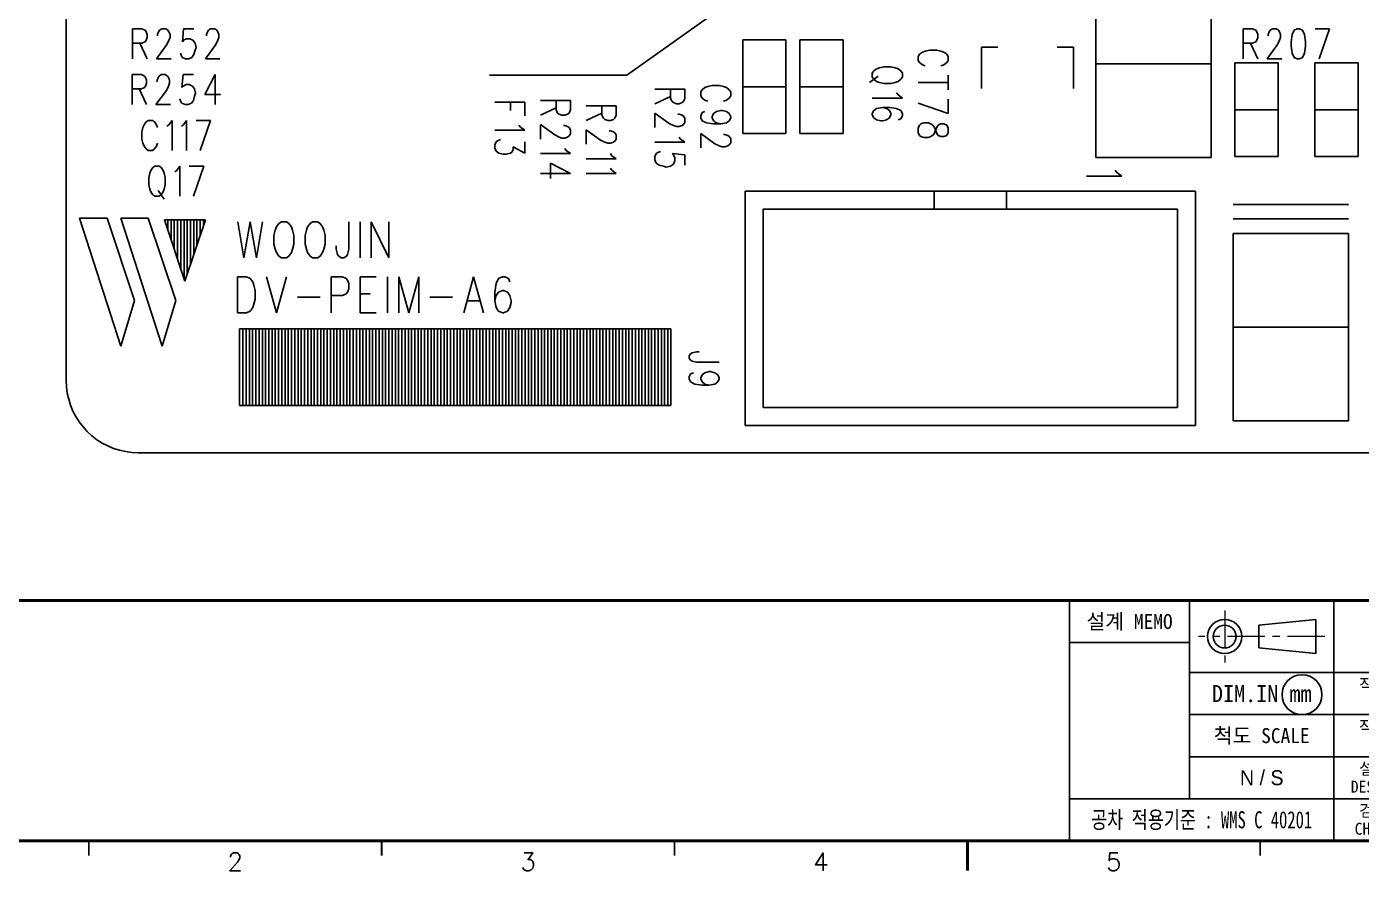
# Model space of a CAD drawing. Extents: x 295 to 953, y 10 to 290.
# Drawn here: x 530.4 to 752.6, y 9.8 to 150.5 of the extents above; entities that cross this region are included whole.
import ezdxf
from ezdxf.enums import TextEntityAlignment as Align

# ---------------------------------------------------------------- set-up
doc = ezdxf.new("R2010")
doc.units = 0
doc.header["$LTSCALE"] = 5
doc.header["$MEASUREMENT"] = 0
doc.linetypes.add('CENTER', pattern=[2, 1.25, -0.25, 0.25, -0.25])
doc.layers.get('0').update_dxf_attribs({"linetype": 'CONTINUOUS', "lineweight": 25})
doc.layers.add('2', color=2, linetype='CENTER', lineweight=13)
doc.layers.add('6', color=6, linetype='CONTINUOUS', lineweight=13)
for name, color, linetype in [('SHEET', 3, 'CONTINUOUS'), ('SST001026_PHO', 14, 'CONTINUOUS'), ('문자', 4, 'CONTINUOUS'), ('테두리', 3, 'CONTINUOUS')]:
    doc.layers.add(name, color=color, linetype=linetype)
doc.styles.get("Standard").update_dxf_attribs({"font": 'simplex.shx'})
doc.styles.add('굴림', font='')
doc.styles.add('굴림체', font='')
doc.styles.get('굴림').set_extended_font_data('Gulim')
doc.styles.get('굴림체').set_extended_font_data('GulimChe')

# ---------------------------------------------------------------- blocks, each defined once
blk = doc.blocks.new('C')
at = {"layer": '2'}
for p, q in [((252.83, 53.35), (252.83, 44.65)), ((269.53, 49), (248.48, 49))]:
    blk.add_line(p, q, dxfattribs=at)
at = {"layer": 'SHEET'}
for p, q in [((227, 55), (227, 15)), ((247, 55), (247, 22)), ((271, 55), (271, 15)), ((271, 55), (271, 15)), ((247, 48), (227, 48)), ((333, 43), (247, 43)), ((333, 36), (247, 36)), ((311, 29), (247, 29)), ((311, 22), (227, 22))]:
    blk.add_line(p, q, dxfattribs=at)
at = {"layer": 'SHEET', "color": 4}
for p, q in [((258.53, 50.9), (268.03, 51.85)), ((268.03, 51.85), (268.03, 46.15)), ((258.53, 50.9), (258.53, 47.1)), ((258.53, 47.1), (268.03, 46.15))]:
    blk.add_line(p, q, dxfattribs=at)
for radius in [2.85, 1.9]:
    blk.add_circle((252.83, 49), radius, dxfattribs=at)
at = {"layer": 'SHEET'}
blk.add_circle((265.7, 39.32), 3.32, dxfattribs=at)
at = {"layer": '테두리'}
for points, const_width in [([(15, 285), (15, 15), (405, 15), (405, 285), (15, 285)], 0.5), ([(15, 55), (405, 55)], 0.5), ([(63.75, 12.5), (63.75, 15)], 0.3), ([(112.5, 12.5), (112.5, 15)], 0.3), ([(161.25, 12.5), (161.25, 15)], 0.3), ([(210, 10), (210, 15)], 0.5), ([(258.75, 12.5), (258.75, 15)], 0.3)]:
    blk.add_lwpolyline(points, dxfattribs=dict(at, const_width=const_width))
at = {"layer": '문자', "style": '굴림체'}
for s, height, p in [('설계 MEMO', 2.5, (237, 51.5)), ('작성일', 2, (279, 41)), ('DIM.IN mm', 2.85, (259, 39.5)), ('척도 SCALE', 2.5, (259, 32.5)), ('작  성', 2, (279, 34)), ('설  계', 2, (279, 27)), ('DESIGNED', 2, (279, 24)), ('검  토', 2, (279, 20)), ('CHECKED', 2, (279, 17))]:
    blk.add_text(s, height=height, dxfattribs=at).set_placement(p, align=Align.MIDDLE_CENTER)
at = {"layer": '문자', "style": '굴림체', "width": 0.75}
blk.add_text('공차 적용기준 : WMS C 40201', height=2.85, dxfattribs=at).set_placement((249, 18.5), align=Align.MIDDLE_CENTER)
at = {"layer": '문자'}
for s, p in [('2', (88.12, 11.5)), ('3', (136.88, 11.5)), ('4', (185.62, 11.5)), ('5', (234.38, 11.5))]:
    blk.add_text(s, height=3, dxfattribs=at).set_placement(p, align=Align.MIDDLE)

msp = doc.modelspace()

# ---------------------------------------------------------------- linework, layer by layer
at = {"layer": 'SST001026_PHO', "color": 7}
for p, q in [((536.98, 247.6), (536.98, 91.6)), ((708.35, 128.72), (708.35, 159.92)), ((727.55, 159.92), (727.55, 128.72)), ((643.66, 151.94), (630.32, 142.42)), ((548.03, 150.16), (548.03, 145.16)), ((548.03, 150.16), (549.59, 150.16)), ((549.59, 150.16), (550.1, 149.92)), ((550.1, 149.92), (550.28, 149.68)), ((550.28, 149.68), (550.45, 149.21)), ((550.45, 149.21), (550.45, 148.73)), ((552.18, 149.21), (552.36, 149.68)), ((552.18, 148.97), (552.18, 149.21)), ((552.36, 149.68), (552.53, 149.92)), ((552.53, 149.92), (552.88, 150.16)), ((552.88, 150.16), (553.57, 150.16)), ((553.57, 150.16), (553.91, 149.92)), ((553.91, 149.92), (554.09, 149.68)), ((554.09, 149.68), (554.26, 149.21)), ((554.26, 149.21), (554.26, 148.73)), ((556.51, 150.16), (556.34, 148.02)), ((558.24, 150.16), (556.51, 150.16)), ((560.32, 149.21), (560.5, 149.68)), ((560.32, 148.97), (560.32, 149.21)), ((560.5, 149.68), (560.67, 149.92)), ((560.67, 149.92), (561.02, 150.16)), ((561.02, 150.16), (561.71, 150.16)), ((561.71, 150.16), (562.05, 149.92)), ((562.05, 149.92), (562.23, 149.68)), ((562.23, 149.68), (562.4, 149.21)), ((562.4, 149.21), (562.4, 148.73)), ((732.9, 150.16), (732.9, 145.16)), ((732.9, 150.16), (734.46, 150.16)), ((734.46, 150.16), (734.98, 149.92)), ((734.98, 149.92), (735.15, 149.68)), ((735.15, 149.68), (735.32, 149.21)), ((735.32, 149.21), (735.32, 148.73)), ((737.05, 149.21), (737.23, 149.68)), ((737.05, 148.97), (737.05, 149.21)), ((737.23, 149.68), (737.4, 149.92)), ((737.4, 149.92), (737.75, 150.16)), ((737.75, 150.16), (738.44, 150.16)), ((738.44, 150.16), (738.79, 149.92)), ((738.79, 149.92), (738.96, 149.68)), ((738.96, 149.68), (739.13, 149.21)), ((739.13, 149.21), (739.13, 148.73)), ((741.04, 149.21), (740.86, 148.02)), ((741.38, 149.92), (741.04, 149.21)), ((741.9, 150.16), (741.38, 149.92)), ((742.25, 150.16), (741.9, 150.16)), ((742.77, 149.92), (742.25, 150.16)), ((743.12, 149.21), (742.77, 149.92)), ((743.29, 148.02), (743.12, 149.21)), ((744.85, 150.16), (747.27, 150.16)), ((747.27, 150.16), (745.54, 145.16)), ((549.59, 147.78), (548.03, 147.78)), ((549.24, 147.78), (550.45, 145.16)), ((550.1, 148.02), (549.59, 147.78)), ((550.28, 148.25), (550.1, 148.02)), ((550.45, 148.73), (550.28, 148.25)), ((553.74, 147.54), (552.01, 145.16)), ((554.09, 148.25), (553.74, 147.54)), ((554.26, 148.73), (554.09, 148.25)), ((556.34, 148.02), (556.51, 148.25)), ((556.51, 148.25), (557.03, 148.49)), ((557.03, 148.49), (557.55, 148.49)), ((557.55, 148.49), (558.07, 148.25)), ((558.07, 148.25), (558.42, 147.78)), ((558.42, 147.78), (558.59, 147.06)), ((558.59, 147.06), (558.42, 146.59)), ((561.88, 147.54), (560.15, 145.16)), ((562.23, 148.25), (561.88, 147.54)), ((562.4, 148.73), (562.23, 148.25)), ((649.58, 132.71), (649.58, 148.31)), ((649.58, 148.31), (656.78, 148.31)), ((656.78, 148.31), (656.78, 132.71)), ((659.11, 132.71), (659.11, 148.31)), ((659.11, 148.31), (666.31, 148.31)), ((666.31, 148.31), (666.31, 132.71)), ((689.35, 140.22), (689.35, 147.11)), ((689.35, 147.11), (692.05, 147.11)), ((704.65, 147.11), (701.95, 147.11)), ((704.65, 140.22), (704.65, 147.11)), ((734.46, 147.78), (732.9, 147.78)), ((734.11, 147.78), (735.32, 145.16)), ((734.98, 148.02), (734.46, 147.78)), ((735.15, 148.25), (734.98, 148.02)), ((735.32, 148.73), (735.15, 148.25)), ((738.61, 147.54), (736.88, 145.16)), ((738.96, 148.25), (738.61, 147.54)), ((739.13, 148.73), (738.96, 148.25)), ((740.86, 148.02), (740.86, 147.3)), ((740.86, 147.3), (741.04, 146.11)), ((743.12, 146.11), (743.29, 147.3)), ((743.29, 147.3), (743.29, 148.02)), ((552.01, 145.16), (554.43, 145.16)), ((556.17, 145.63), (555.99, 146.11)), ((556.34, 145.4), (556.17, 145.63)), ((556.86, 145.16), (556.34, 145.4)), ((557.38, 145.16), (556.86, 145.16)), ((557.9, 145.4), (557.38, 145.16)), ((558.24, 145.87), (557.9, 145.4)), ((558.42, 146.59), (558.24, 145.87)), ((560.15, 145.16), (562.57, 145.16)), ((679.02, 145.92), (678.78, 145.57)), ((678.78, 145.57), (678.78, 144.88)), ((678.78, 144.88), (679.02, 144.53)), ((679.5, 146.26), (679.02, 145.92)), ((679.02, 144.53), (679.5, 144.19)), ((679.97, 146.44), (679.5, 146.26)), ((680.69, 146.61), (679.97, 146.44)), ((681.88, 146.61), (680.69, 146.61)), ((682.59, 146.44), (681.88, 146.61)), ((683.07, 146.26), (682.59, 146.44)), ((683.54, 145.92), (683.07, 146.26)), ((683.07, 144.19), (683.54, 144.53)), ((683.78, 145.57), (683.54, 145.92)), ((683.54, 144.53), (683.78, 144.88)), ((683.78, 144.88), (683.78, 145.57)), ((731.5, 128.9), (731.5, 144.5)), ((731.5, 144.5), (738.7, 144.5)), ((736.88, 145.16), (739.31, 145.16)), ((738.7, 144.5), (738.7, 128.9)), ((741.04, 146.11), (741.38, 145.4)), ((741.38, 145.4), (741.9, 145.16)), ((741.9, 145.16), (742.25, 145.16)), ((742.25, 145.16), (742.77, 145.4)), ((742.77, 145.4), (743.12, 146.11)), ((744.83, 128.9), (744.83, 144.5)), ((744.83, 144.5), (752.03, 144.5)), ((752.03, 144.5), (752.03, 128.9)), ((547.94, 142.54), (547.94, 137.54)), ((547.94, 142.54), (549.5, 142.54)), ((549.5, 142.54), (550.02, 142.3)), ((550.02, 142.3), (550.19, 142.06)), ((552.27, 142.06), (552.44, 142.3)), ((552.44, 142.3), (552.79, 142.54)), ((552.79, 142.54), (553.48, 142.54)), ((553.48, 142.54), (553.83, 142.3)), ((553.83, 142.3), (554, 142.06)), ((556.43, 142.54), (556.25, 140.4)), ((558.16, 142.54), (556.43, 142.54)), ((561.79, 142.54), (560.06, 139.21)), ((561.79, 142.54), (561.79, 137.54)), ((630.32, 142.42), (607.46, 142.42)), ((672.11, 142.28), (670.68, 141.24)), ((671.4, 143.15), (671.16, 142.8)), ((671.16, 142.8), (671.16, 142.11)), ((671.88, 143.49), (671.4, 143.15)), ((672.35, 143.67), (671.88, 143.49)), ((673.07, 143.84), (672.35, 143.67)), ((674.26, 143.84), (673.07, 143.84)), ((674.97, 143.67), (674.26, 143.84)), ((675.45, 143.49), (674.97, 143.67)), ((675.92, 143.15), (675.45, 143.49)), ((676.16, 142.8), (675.92, 143.15)), ((676.16, 142.11), (676.16, 142.8)), ((679.5, 144.19), (679.97, 144.01)), ((682.59, 144.01), (683.07, 144.19)), ((683.78, 142.45), (683.78, 140.03)), ((727.55, 144.32), (708.35, 144.32)), ((549.5, 140.16), (547.94, 140.16)), ((549.15, 140.16), (550.36, 137.54)), ((550.02, 140.4), (549.5, 140.16)), ((550.19, 140.63), (550.02, 140.4)), ((550.19, 142.06), (550.36, 141.59)), ((550.36, 141.11), (550.19, 140.63)), ((550.36, 141.59), (550.36, 141.11)), ((552.1, 141.59), (552.27, 142.06)), ((552.1, 141.35), (552.1, 141.59)), ((554, 140.63), (553.65, 139.92)), ((554, 142.06), (554.17, 141.59)), ((554.17, 141.11), (554, 140.63)), ((554.17, 141.59), (554.17, 141.11)), ((556.25, 140.4), (556.43, 140.63)), ((556.43, 140.63), (556.95, 140.87)), ((556.95, 140.87), (557.46, 140.87)), ((557.46, 140.87), (557.98, 140.63)), ((557.98, 140.63), (558.33, 140.16)), ((558.33, 140.16), (558.5, 139.44)), ((639.97, 140.12), (634.97, 140.12)), ((637.59, 138.56), (637.59, 140.12)), ((639.97, 140.12), (639.97, 138.56)), ((642.82, 140.03), (642.59, 139.68)), ((643.3, 140.38), (642.82, 140.03)), ((643.78, 140.55), (643.3, 140.38)), ((644.49, 140.72), (643.78, 140.55)), ((645.68, 140.72), (644.49, 140.72)), ((646.4, 140.55), (645.68, 140.72)), ((646.87, 140.38), (646.4, 140.55)), ((647.35, 140.03), (646.87, 140.38)), ((647.59, 139.68), (647.35, 140.03)), ((656.78, 140.51), (649.58, 140.51)), ((666.31, 140.51), (659.11, 140.51)), ((671.16, 142.11), (671.4, 141.76)), ((671.4, 141.76), (671.88, 141.42)), ((671.88, 141.42), (672.35, 141.24)), ((672.35, 141.24), (673.07, 141.07)), ((673.07, 141.07), (674.26, 141.07)), ((674.26, 141.07), (674.97, 141.24)), ((674.97, 141.24), (675.45, 141.42)), ((675.45, 141.42), (675.92, 141.76)), ((675.92, 141.76), (676.16, 142.11)), ((683.78, 141.24), (678.78, 141.24)), ((553.65, 139.92), (551.92, 137.54)), ((556.08, 138.01), (555.91, 138.49)), ((556.25, 137.78), (556.08, 138.01)), ((556.77, 137.54), (556.25, 137.78)), ((557.81, 137.78), (557.29, 137.54)), ((558.16, 138.25), (557.81, 137.78)), ((558.33, 138.97), (558.16, 138.25)), ((558.5, 139.44), (558.33, 138.97)), ((560.06, 139.21), (562.66, 139.21)), ((613.3, 137.95), (608.3, 137.95)), ((610.92, 137.95), (610.92, 136.57)), ((613.3, 137.95), (613.3, 135.7)), ((620.92, 138.21), (615.92, 138.21)), ((618.54, 136.65), (618.54, 138.21)), ((620.92, 138.21), (620.92, 136.65)), ((637.59, 138.9), (634.97, 137.69)), ((637.82, 138.04), (637.59, 138.56)), ((638.06, 137.87), (637.82, 138.04)), ((638.54, 137.69), (638.06, 137.87)), ((639.49, 137.87), (639.01, 137.69)), ((639.73, 138.04), (639.49, 137.87)), ((639.97, 138.56), (639.73, 138.04)), ((642.59, 139.68), (642.59, 138.99)), ((642.59, 138.99), (642.82, 138.64)), ((642.82, 138.64), (643.3, 138.3)), ((643.3, 138.3), (643.78, 138.13)), ((646.4, 138.13), (646.87, 138.3)), ((646.87, 138.3), (647.35, 138.64)), ((647.35, 138.64), (647.59, 138.99)), ((647.59, 138.99), (647.59, 139.68)), ((676.16, 138.64), (671.16, 138.64)), ((675.21, 139.51), (675.45, 139.16)), ((675.45, 139.16), (676.16, 138.64)), ((683.78, 136.05), (678.78, 137.78)), ((683.78, 138.47), (683.78, 136.05)), ((551.92, 137.54), (554.35, 137.54)), ((557.29, 137.54), (556.77, 137.54)), ((618.54, 137), (615.92, 135.79)), ((618.77, 136.13), (618.54, 136.65)), ((619.01, 135.96), (618.77, 136.13)), ((619.49, 135.79), (619.01, 135.96)), ((619.96, 135.79), (619.49, 135.79)), ((620.44, 135.96), (619.96, 135.79)), ((620.68, 136.13), (620.44, 135.96)), ((620.92, 136.65), (620.68, 136.13)), ((628.54, 137.35), (623.54, 137.35)), ((626.16, 136.13), (623.54, 134.92)), ((626.16, 135.79), (626.16, 137.35)), ((626.39, 135.27), (626.16, 135.79)), ((628.54, 135.79), (628.3, 135.27)), ((628.54, 137.35), (628.54, 135.79)), ((637.35, 134.4), (634.97, 136.13)), ((634.97, 136.13), (634.97, 133.71)), ((639.01, 137.69), (638.54, 137.69)), ((638.78, 135.96), (639.01, 135.96)), ((639.01, 135.96), (639.49, 135.79)), ((639.49, 135.79), (639.73, 135.61)), ((639.73, 135.61), (639.97, 135.27)), ((642.59, 135.7), (642.82, 136.22)), ((642.59, 135.35), (642.59, 135.7)), ((642.82, 136.22), (643.3, 136.39)), ((644.49, 135.53), (644.73, 136.05)), ((644.49, 135.35), (644.49, 135.53)), ((644.73, 136.05), (645.21, 136.39)), ((645.21, 136.39), (645.92, 136.57)), ((645.92, 136.57), (646.16, 136.57)), ((646.16, 136.57), (646.87, 136.39)), ((646.87, 136.39), (647.35, 136.05)), ((647.35, 136.05), (647.59, 135.53)), ((647.59, 135.53), (647.59, 135.35)), ((671.4, 136.57), (671.16, 136.05)), ((671.16, 136.05), (671.16, 135.87)), ((671.16, 135.87), (671.4, 135.35)), ((671.88, 136.91), (671.4, 136.57)), ((672.83, 137.09), (671.88, 136.91)), ((674.02, 137.09), (672.83, 137.09)), ((673.54, 136.91), (672.83, 137.09)), ((674.02, 136.57), (673.54, 136.91)), ((675.21, 136.91), (674.02, 137.09)), ((674.26, 136.05), (674.02, 136.57)), ((674.02, 135.35), (674.26, 135.87)), ((674.26, 135.87), (674.26, 136.05)), ((675.92, 136.57), (675.21, 136.91)), ((676.16, 136.05), (675.92, 136.57)), ((675.92, 135.18), (676.16, 135.7)), ((676.16, 135.7), (676.16, 136.05)), ((731.5, 136.7), (738.7, 136.7)), ((744.83, 136.7), (752.03, 136.7)), ((549.76, 133.73), (549.59, 133.01)), ((549.93, 134.2), (549.76, 133.73)), ((550.28, 134.68), (549.93, 134.2)), ((550.62, 134.92), (550.28, 134.68)), ((551.32, 134.92), (550.62, 134.92)), ((551.66, 134.68), (551.32, 134.92)), ((552.01, 134.2), (551.66, 134.68)), ((552.18, 133.73), (552.01, 134.2)), ((553.74, 133.97), (554.09, 134.2)), ((554.09, 134.2), (554.61, 134.92)), ((554.61, 134.92), (554.61, 129.92)), ((556.17, 133.97), (556.51, 134.2)), ((556.51, 134.2), (557.03, 134.92)), ((557.03, 134.92), (557.03, 129.92)), ((558.59, 134.92), (561.02, 134.92)), ((561.02, 134.92), (559.28, 129.92)), ((612.34, 134.14), (612.58, 133.8)), ((612.58, 133.8), (613.3, 133.28)), ((618.3, 132.5), (615.92, 134.23)), ((615.92, 134.23), (615.92, 131.8)), ((619.73, 134.06), (619.96, 134.06)), ((619.96, 134.06), (620.44, 133.88)), ((620.44, 133.88), (620.68, 133.71)), ((620.68, 133.71), (620.92, 133.36)), ((620.92, 133.36), (620.92, 132.67)), ((625.92, 131.63), (623.54, 133.36)), ((623.54, 133.36), (623.54, 130.94)), ((626.63, 135.09), (626.39, 135.27)), ((627.11, 134.92), (626.63, 135.09)), ((627.58, 134.92), (627.11, 134.92)), ((628.06, 135.09), (627.58, 134.92)), ((628.3, 135.27), (628.06, 135.09)), ((638.06, 134.06), (637.35, 134.4)), ((638.54, 133.88), (638.06, 134.06)), ((639.01, 133.88), (638.54, 133.88)), ((639.49, 134.06), (639.01, 133.88)), ((639.73, 134.23), (639.49, 134.06)), ((639.97, 134.57), (639.73, 134.23)), ((639.97, 135.27), (639.97, 134.57)), ((642.82, 134.83), (642.59, 135.35)), ((643.54, 134.49), (642.82, 134.83)), ((644.73, 134.32), (643.54, 134.49)), ((644.73, 134.83), (644.49, 135.35)), ((645.21, 134.49), (644.73, 134.83)), ((645.92, 134.32), (644.73, 134.32)), ((645.92, 134.32), (645.21, 134.49)), ((646.87, 134.49), (645.92, 134.32)), ((647.35, 134.83), (646.87, 134.49)), ((647.59, 135.35), (647.35, 134.83)), ((671.4, 135.35), (671.88, 135.01)), ((671.88, 135.01), (672.59, 134.83)), ((672.59, 134.83), (672.83, 134.83)), ((672.83, 134.83), (673.54, 135.01)), ((673.54, 135.01), (674.02, 135.35)), ((675.45, 135.01), (675.92, 135.18)), ((678.78, 133.62), (679.02, 134.14)), ((678.78, 132.93), (678.78, 133.62)), ((679.02, 134.14), (679.26, 134.32)), ((679.26, 134.32), (679.73, 134.49)), ((679.73, 134.49), (680.45, 134.49)), ((680.45, 134.49), (680.92, 134.32)), ((680.92, 134.32), (681.4, 133.97)), ((681.4, 133.97), (681.64, 133.45)), ((681.88, 133.8), (681.64, 133.1)), ((681.64, 133.45), (681.88, 132.76)), ((682.11, 134.14), (681.88, 133.8)), ((682.59, 134.32), (682.11, 134.14)), ((683.07, 134.32), (682.59, 134.32)), ((683.54, 134.14), (683.07, 134.32)), ((683.78, 133.62), (683.54, 134.14)), ((683.78, 132.93), (683.78, 133.62)), ((549.59, 133.01), (549.59, 131.82)), ((549.59, 131.82), (549.76, 131.11)), ((549.76, 131.11), (549.93, 130.63)), ((552.01, 130.63), (552.18, 131.11)), ((613.3, 133.28), (608.3, 133.28)), ((608.3, 130.85), (608.53, 131.37)), ((608.53, 131.37), (608.77, 131.54)), ((608.77, 131.54), (609.25, 131.72)), ((613.3, 131.37), (613.3, 129.47)), ((619.01, 132.15), (618.3, 132.5)), ((619.49, 131.98), (619.01, 132.15)), ((619.96, 131.98), (619.49, 131.98)), ((620.44, 132.15), (619.96, 131.98)), ((620.68, 132.32), (620.44, 132.15)), ((620.92, 132.67), (620.68, 132.32)), ((626.63, 131.28), (625.92, 131.63)), ((627.11, 131.11), (626.63, 131.28)), ((627.58, 131.11), (627.11, 131.11)), ((627.35, 133.19), (627.58, 133.19)), ((627.58, 133.19), (628.06, 133.02)), ((628.06, 131.28), (627.58, 131.11)), ((628.06, 133.02), (628.3, 132.84)), ((628.3, 131.46), (628.06, 131.28)), ((628.3, 132.84), (628.54, 132.5)), ((628.54, 131.8), (628.3, 131.46)), ((628.54, 132.5), (628.54, 131.8)), ((639.97, 131.28), (634.97, 131.28)), ((639.01, 132.15), (639.25, 131.8)), ((639.25, 131.8), (639.97, 131.28)), ((644.97, 131.02), (642.59, 132.76)), ((642.59, 132.76), (642.59, 130.33)), ((646.4, 132.58), (646.63, 132.58)), ((646.63, 132.58), (647.11, 132.41)), ((647.11, 132.41), (647.35, 132.24)), ((647.35, 132.24), (647.59, 131.89)), ((647.59, 131.2), (647.35, 130.85)), ((647.59, 131.89), (647.59, 131.2)), ((656.78, 132.71), (649.58, 132.71)), ((666.31, 132.71), (659.11, 132.71)), ((679.02, 132.41), (678.78, 132.93)), ((679.26, 132.24), (679.02, 132.41)), ((679.73, 132.06), (679.26, 132.24)), ((680.45, 132.06), (679.73, 132.06)), ((680.92, 132.24), (680.45, 132.06)), ((681.4, 132.58), (680.92, 132.24)), ((681.64, 133.1), (681.4, 132.58)), ((681.88, 132.76), (682.11, 132.41)), ((682.11, 132.41), (682.59, 132.24)), ((682.59, 132.24), (683.07, 132.24)), ((683.07, 132.24), (683.54, 132.41)), ((683.54, 132.41), (683.78, 132.93)), ((549.93, 130.63), (550.28, 130.16)), ((550.28, 130.16), (550.62, 129.92)), ((550.62, 129.92), (551.32, 129.92)), ((551.32, 129.92), (551.66, 130.16)), ((551.66, 130.16), (552.01, 130.63)), ((608.3, 130.33), (608.3, 130.85)), ((608.53, 129.81), (608.3, 130.33)), ((609.01, 129.47), (608.53, 129.81)), ((609.72, 129.29), (609.01, 129.47)), ((610.2, 129.29), (609.72, 129.29)), ((610.92, 129.47), (610.2, 129.29)), ((611.15, 129.64), (610.92, 129.47)), ((611.39, 129.99), (611.15, 129.64)), ((613.3, 129.47), (611.39, 130.51)), ((611.39, 130.51), (611.39, 129.99)), ((620.92, 129.38), (615.92, 129.38)), ((619.96, 130.25), (620.2, 129.9)), ((620.2, 129.9), (620.92, 129.38)), ((627.58, 129.38), (627.82, 129.03)), ((627.82, 129.03), (628.54, 128.51)), ((634.97, 128.86), (635.2, 129.38)), ((634.97, 128.34), (634.97, 128.86)), ((635.2, 129.38), (635.44, 129.55)), ((635.44, 129.55), (635.92, 129.73)), ((639.97, 129.21), (637.82, 129.38)), ((637.82, 129.38), (638.06, 129.21)), ((638.06, 129.21), (638.3, 128.69)), ((639.97, 127.47), (639.97, 129.21)), ((645.68, 130.68), (644.97, 131.02)), ((646.16, 130.51), (645.68, 130.68)), ((646.63, 130.51), (646.16, 130.51)), ((647.11, 130.68), (646.63, 130.51)), ((647.35, 130.85), (647.11, 130.68)), ((738.7, 128.9), (731.5, 128.9)), ((752.03, 128.9), (744.83, 128.9)), ((551.4, 127.06), (551.06, 126.58)), ((551.75, 127.3), (551.4, 127.06)), ((552.44, 127.3), (551.75, 127.3)), ((552.79, 127.06), (552.44, 127.3)), ((553.14, 126.58), (552.79, 127.06)), ((555.39, 126.58), (555.91, 127.3)), ((555.91, 127.3), (555.91, 122.3)), ((557.46, 127.3), (559.89, 127.3)), ((559.89, 127.3), (558.16, 122.3)), ((620.92, 126.09), (617.58, 127.82)), ((617.58, 127.82), (617.58, 125.22)), ((628.54, 128.51), (623.54, 128.51)), ((627.58, 126.95), (627.82, 126.61)), ((635.2, 127.82), (634.97, 128.34)), ((635.68, 127.47), (635.2, 127.82)), ((636.39, 127.3), (635.68, 127.47)), ((636.87, 127.13), (636.39, 127.3)), ((637.59, 127.3), (636.87, 127.13)), ((638.06, 127.65), (637.59, 127.3)), ((638.3, 128.17), (638.06, 127.65)), ((638.3, 128.69), (638.3, 128.17)), ((727.55, 128.72), (708.35, 128.72)), ((711.6, 126.65), (711.88, 126.24)), ((550.88, 126.11), (550.71, 125.39)), ((550.71, 125.39), (550.71, 124.2)), ((551.06, 126.58), (550.88, 126.11)), ((553.31, 126.11), (553.14, 126.58)), ((553.48, 125.39), (553.31, 126.11)), ((553.48, 124.2), (553.48, 125.39)), ((555.04, 126.35), (555.39, 126.58)), ((620.92, 126.09), (615.92, 126.09)), ((628.54, 126.09), (623.54, 126.09)), ((627.82, 126.61), (628.54, 126.09)), ((712.72, 125.62), (706.82, 125.62)), ((711.88, 126.24), (712.72, 125.62)), ((550.71, 124.2), (550.88, 123.49)), ((550.88, 123.49), (551.06, 123.01)), ((551.06, 123.01), (551.4, 122.54)), ((551.4, 122.54), (551.75, 122.3)), ((551.75, 122.3), (552.44, 122.3)), ((552.27, 123.25), (553.31, 121.82)), ((552.44, 122.3), (552.79, 122.54)), ((552.79, 122.54), (553.14, 123.01)), ((553.14, 123.01), (553.31, 123.49)), ((553.31, 123.49), (553.48, 124.2)), ((724.97, 123.13), (649.97, 123.13)), ((649.97, 123.13), (649.97, 84.13)), ((681.47, 120.13), (681.47, 123.13)), ((693.47, 120.13), (693.47, 123.13)), ((724.97, 84.13), (724.97, 123.13)), ((652.97, 87.13), (652.97, 120.13)), ((652.97, 120.13), (721.97, 120.13)), ((721.97, 120.13), (721.97, 87.13)), ((750.41, 120.91), (731.21, 120.91)), ((539.22, 118.66), (546.07, 97.33)), ((543.79, 118.66), (539.22, 118.66)), ((548.36, 104.95), (543.79, 118.66)), ((552.93, 97.33), (546.07, 118.66)), ((546.07, 118.66), (550.65, 118.66)), ((550.65, 118.66), (555.22, 104.95)), ((560.14, 118.36), (553.35, 118.36)), ((553.35, 118.36), (556.74, 108.18)), ((553.89, 118.36), (553.89, 116.75)), ((554.43, 118.36), (554.43, 115.13)), ((554.97, 118.36), (554.97, 113.51)), ((555.51, 118.36), (555.51, 111.89)), ((556.05, 118.36), (556.05, 110.27)), ((556.59, 118.36), (556.59, 108.65)), ((556.74, 108.18), (560.14, 118.36)), ((557.13, 118.36), (557.13, 109.33)), ((557.67, 118.36), (557.67, 110.95)), ((558.21, 118.36), (558.21, 112.57)), ((558.75, 118.36), (558.75, 114.19)), ((559.29, 118.36), (559.29, 115.81)), ((559.83, 118.36), (559.83, 117.43)), ((565.53, 118.04), (566.56, 112.04)), ((567.6, 118.04), (566.56, 112.04)), ((567.6, 118.04), (568.64, 112.04)), ((569.68, 118.04), (568.64, 112.04)), ((572.38, 117.76), (571.97, 117.19)), ((572.8, 118.04), (572.38, 117.76)), ((573.63, 118.04), (572.8, 118.04)), ((574.05, 117.76), (573.63, 118.04)), ((574.46, 117.19), (574.05, 117.76)), ((577.58, 117.76), (577.16, 117.19)), ((577.99, 118.04), (577.58, 117.76)), ((578.83, 118.04), (577.99, 118.04)), ((579.24, 117.76), (578.83, 118.04)), ((579.66, 117.19), (579.24, 117.76)), ((584.02, 118.04), (584.02, 113.47)), ((585.89, 118.04), (585.89, 112.04)), ((587.76, 118.04), (587.76, 112.04)), ((587.76, 118.04), (590.67, 112.04)), ((590.67, 118.04), (590.67, 112.04)), ((750.41, 118.51), (731.21, 118.51)), ((571.76, 116.62), (571.55, 115.76)), ((571.55, 115.76), (571.55, 114.33)), ((571.97, 117.19), (571.76, 116.62)), ((574.67, 116.62), (574.46, 117.19)), ((574.88, 115.76), (574.67, 116.62)), ((574.88, 114.33), (574.88, 115.76)), ((576.96, 116.62), (576.75, 115.76)), ((576.75, 115.76), (576.75, 114.33)), ((577.16, 117.19), (576.96, 116.62)), ((579.87, 116.62), (579.66, 117.19)), ((580.07, 115.76), (579.87, 116.62)), ((580.07, 114.33), (580.07, 115.76)), ((731.21, 84.91), (731.21, 116.11)), ((731.21, 116.11), (750.41, 116.11)), ((750.41, 116.11), (750.41, 84.91)), ((571.55, 114.33), (571.76, 113.47)), ((571.76, 113.47), (571.97, 112.9)), ((574.46, 112.9), (574.67, 113.47)), ((574.67, 113.47), (574.88, 114.33)), ((576.75, 114.33), (576.96, 113.47)), ((576.96, 113.47), (577.16, 112.9)), ((579.66, 112.9), (579.87, 113.47)), ((579.87, 113.47), (580.07, 114.33)), ((581.94, 113.47), (581.94, 114.04)), ((582.15, 112.61), (581.94, 113.47)), ((584.02, 113.47), (583.81, 112.61)), ((571.97, 112.9), (572.38, 112.33)), ((572.38, 112.33), (572.8, 112.04)), ((572.8, 112.04), (573.63, 112.04)), ((573.63, 112.04), (574.05, 112.33)), ((574.05, 112.33), (574.46, 112.9)), ((577.16, 112.9), (577.58, 112.33)), ((577.58, 112.33), (577.99, 112.04)), ((577.99, 112.04), (578.83, 112.04)), ((578.83, 112.04), (579.24, 112.33)), ((579.24, 112.33), (579.66, 112.9)), ((582.36, 112.33), (582.15, 112.61)), ((582.77, 112.04), (582.36, 112.33)), ((583.19, 112.04), (582.77, 112.04)), ((583.61, 112.33), (583.19, 112.04)), ((583.81, 112.61), (583.61, 112.33)), ((565.52, 108.9), (565.52, 102.9)), ((565.52, 108.9), (566.98, 108.9)), ((566.98, 108.9), (567.6, 108.61)), ((570.3, 108.9), (571.96, 102.9)), ((573.63, 108.9), (571.96, 102.9)), ((581.11, 108.9), (581.11, 102.9)), ((581.11, 108.9), (582.98, 108.9)), ((582.98, 108.9), (583.6, 108.61)), ((585.89, 108.9), (585.89, 102.9)), ((585.89, 108.9), (588.59, 108.9)), ((590.46, 108.9), (590.46, 102.9)), ((592.33, 108.9), (592.33, 102.9)), ((592.33, 108.9), (593.99, 102.9)), ((595.66, 108.9), (593.99, 102.9)), ((595.66, 108.9), (595.66, 102.9)), ((604.8, 108.9), (603.14, 102.9)), ((604.8, 108.9), (606.46, 102.9)), ((609.58, 108.9), (608.96, 108.61)), ((610, 108.9), (609.58, 108.9)), ((610.62, 108.61), (610, 108.9)), ((567.6, 108.61), (568.02, 108.04)), ((568.02, 108.04), (568.22, 107.47)), ((568.22, 107.47), (568.43, 106.61)), ((583.6, 108.61), (583.81, 108.33)), ((583.81, 108.33), (584.02, 107.75)), ((584.02, 106.9), (583.81, 106.33)), ((584.02, 107.75), (584.02, 106.9)), ((608.54, 107.75), (608.33, 106.33)), ((608.96, 108.61), (608.54, 107.75)), ((610.83, 108.04), (610.62, 108.61)), ((546.07, 97.33), (548.36, 104.95)), ((555.22, 104.95), (552.93, 97.33)), ((568.43, 105.18), (568.22, 104.33)), ((568.43, 106.61), (568.43, 105.18)), ((575.5, 105.47), (579.24, 105.47)), ((582.98, 105.75), (581.11, 105.75)), ((583.6, 106.04), (582.98, 105.75)), ((583.81, 106.33), (583.6, 106.04)), ((585.89, 106.04), (587.55, 106.04)), ((597.53, 105.47), (601.27, 105.47)), ((603.76, 104.9), (605.84, 104.9)), ((608.33, 106.33), (608.33, 104.9)), ((608.54, 105.75), (608.33, 104.9)), ((608.33, 104.9), (608.54, 103.75)), ((608.96, 106.33), (608.54, 105.75)), ((609.58, 106.61), (608.96, 106.33)), ((609.79, 106.61), (609.58, 106.61)), ((610.41, 106.33), (609.79, 106.61)), ((610.83, 105.75), (610.41, 106.33)), ((611.03, 104.9), (610.83, 105.75)), ((610.83, 103.75), (611.03, 104.61)), ((611.03, 104.61), (611.03, 104.9)), ((566.98, 102.9), (565.52, 102.9)), ((567.6, 103.18), (566.98, 102.9)), ((568.02, 103.75), (567.6, 103.18)), ((568.22, 104.33), (568.02, 103.75)), ((585.89, 102.9), (588.59, 102.9)), ((608.54, 103.75), (608.96, 103.18)), ((608.96, 103.18), (609.58, 102.9)), ((609.58, 102.9), (609.79, 102.9)), ((609.79, 102.9), (610.41, 103.18)), ((610.41, 103.18), (610.83, 103.75)), ((637.64, 100.21), (565.85, 100.21)), ((565.85, 100.21), (565.85, 87.47)), ((566.39, 100.21), (566.39, 87.47)), ((566.93, 100.21), (566.93, 87.47)), ((567.47, 100.21), (567.47, 87.47)), ((568.01, 100.21), (568.01, 87.47)), ((568.55, 100.21), (568.55, 87.47)), ((569.09, 100.21), (569.09, 87.47)), ((569.63, 100.21), (569.63, 87.47)), ((570.17, 100.21), (570.17, 87.47)), ((570.71, 100.21), (570.71, 87.47)), ((571.25, 100.21), (571.25, 87.47)), ((571.79, 100.21), (571.79, 87.47)), ((572.33, 100.21), (572.33, 87.47)), ((572.87, 100.21), (572.87, 87.47)), ((573.41, 100.21), (573.41, 87.47)), ((573.95, 100.21), (573.95, 87.47)), ((574.49, 100.21), (574.49, 87.47)), ((575.03, 100.21), (575.03, 87.47)), ((575.57, 100.21), (575.57, 87.47)), ((576.11, 100.21), (576.11, 87.47)), ((576.65, 100.21), (576.65, 87.47)), ((577.19, 100.21), (577.19, 87.47)), ((577.73, 100.21), (577.73, 87.47)), ((578.27, 100.21), (578.27, 87.47)), ((578.81, 100.21), (578.81, 87.47)), ((579.35, 100.21), (579.35, 87.47)), ((579.89, 100.21), (579.89, 87.47)), ((580.43, 100.21), (580.43, 87.47)), ((580.97, 100.21), (580.97, 87.47)), ((581.51, 100.21), (581.51, 87.47)), ((582.05, 100.21), (582.05, 87.47)), ((582.59, 100.21), (582.59, 87.47)), ((583.13, 100.21), (583.13, 87.47)), ((583.67, 100.21), (583.67, 87.47)), ((584.21, 100.21), (584.21, 87.47)), ((584.75, 100.21), (584.75, 87.47)), ((585.29, 100.21), (585.29, 87.47)), ((585.83, 100.21), (585.83, 87.47)), ((586.37, 100.21), (586.37, 87.47)), ((586.91, 100.21), (586.91, 87.47)), ((587.45, 100.21), (587.45, 87.47)), ((587.99, 100.21), (587.99, 87.47)), ((588.53, 100.21), (588.53, 87.47)), ((589.07, 100.21), (589.07, 87.47)), ((589.61, 100.21), (589.61, 87.47)), ((590.15, 100.21), (590.15, 87.47)), ((590.69, 100.21), (590.69, 87.47)), ((591.23, 100.21), (591.23, 87.47)), ((591.77, 100.21), (591.77, 87.47)), ((592.31, 100.21), (592.31, 87.47)), ((592.85, 100.21), (592.85, 87.47)), ((593.39, 100.21), (593.39, 87.47)), ((593.93, 100.21), (593.93, 87.47)), ((594.47, 100.21), (594.47, 87.47)), ((595.01, 100.21), (595.01, 87.47)), ((595.55, 100.21), (595.55, 87.47)), ((596.09, 100.21), (596.09, 87.47)), ((596.63, 100.21), (596.63, 87.47)), ((597.17, 100.21), (597.17, 87.47)), ((597.71, 100.21), (597.71, 87.47)), ((598.25, 100.21), (598.25, 87.47)), ((598.79, 100.21), (598.79, 87.47)), ((599.33, 100.21), (599.33, 87.47)), ((599.87, 100.21), (599.87, 87.47)), ((600.41, 100.21), (600.41, 87.47)), ((600.95, 100.21), (600.95, 87.47)), ((601.49, 100.21), (601.49, 87.47)), ((602.03, 100.21), (602.03, 87.47)), ((602.57, 100.21), (602.57, 87.47)), ((603.11, 100.21), (603.11, 87.47)), ((603.65, 100.21), (603.65, 87.47)), ((604.19, 100.21), (604.19, 87.47)), ((604.73, 100.21), (604.73, 87.47)), ((605.27, 100.21), (605.27, 87.47)), ((605.81, 100.21), (605.81, 87.47)), ((606.35, 100.21), (606.35, 87.47)), ((606.89, 100.21), (606.89, 87.47)), ((607.43, 100.21), (607.43, 87.47)), ((607.97, 100.21), (607.97, 87.47)), ((608.51, 100.21), (608.51, 87.47)), ((609.05, 100.21), (609.05, 87.47)), ((609.59, 100.21), (609.59, 87.47)), ((610.13, 100.21), (610.13, 87.47)), ((610.67, 100.21), (610.67, 87.47)), ((611.21, 100.21), (611.21, 87.47)), ((611.75, 100.21), (611.75, 87.47)), ((612.29, 100.21), (612.29, 87.47)), ((612.83, 100.21), (612.83, 87.47)), ((613.37, 100.21), (613.37, 87.47)), ((613.91, 100.21), (613.91, 87.47)), ((614.45, 100.21), (614.45, 87.47)), ((614.99, 100.21), (614.99, 87.47)), ((615.53, 100.21), (615.53, 87.47)), ((616.07, 100.21), (616.07, 87.47)), ((616.61, 100.21), (616.61, 87.47)), ((617.15, 100.21), (617.15, 87.47)), ((617.69, 100.21), (617.69, 87.47)), ((618.23, 100.21), (618.23, 87.47)), ((618.77, 100.21), (618.77, 87.47)), ((619.31, 100.21), (619.31, 87.47)), ((619.85, 100.21), (619.85, 87.47)), ((620.39, 100.21), (620.39, 87.47)), ((620.93, 100.21), (620.93, 87.47)), ((621.47, 100.21), (621.47, 87.47)), ((622.01, 100.21), (622.01, 87.47)), ((622.55, 100.21), (622.55, 87.47)), ((623.09, 100.21), (623.09, 87.47)), ((623.63, 100.21), (623.63, 87.47)), ((624.17, 100.21), (624.17, 87.47)), ((624.71, 100.21), (624.71, 87.47)), ((625.25, 100.21), (625.25, 87.47)), ((625.79, 100.21), (625.79, 87.47)), ((626.33, 100.21), (626.33, 87.47)), ((626.87, 100.21), (626.87, 87.47)), ((627.41, 100.21), (627.41, 87.47)), ((627.95, 100.21), (627.95, 87.47)), ((628.49, 100.21), (628.49, 87.47)), ((629.03, 100.21), (629.03, 87.47)), ((629.57, 100.21), (629.57, 87.47)), ((630.11, 100.21), (630.11, 87.47)), ((630.65, 100.21), (630.65, 87.47)), ((631.19, 100.21), (631.19, 87.47)), ((631.73, 100.21), (631.73, 87.47)), ((632.27, 100.21), (632.27, 87.47)), ((632.81, 100.21), (632.81, 87.47)), ((633.35, 100.21), (633.35, 87.47)), ((633.89, 100.21), (633.89, 87.47)), ((634.43, 100.21), (634.43, 87.47)), ((634.97, 100.21), (634.97, 87.47)), ((635.51, 100.21), (635.51, 87.47)), ((636.05, 100.21), (636.05, 87.47)), ((636.59, 100.21), (636.59, 87.47)), ((637.13, 100.21), (637.13, 87.47)), ((637.64, 87.47), (637.64, 100.21)), ((750.41, 100.51), (731.21, 100.51)), ((640.68, 95.7), (640.92, 96.04)), ((640.68, 95.35), (640.68, 95.7)), ((640.92, 96.04), (641.16, 96.22)), ((641.16, 96.22), (641.87, 96.39)), ((641.87, 96.39), (642.35, 96.39)), ((640.92, 95), (640.68, 95.35)), ((641.16, 94.83), (640.92, 95)), ((641.87, 94.66), (641.16, 94.83)), ((645.68, 94.66), (641.87, 94.66)), ((536.98, 91.6), (537.02, 90.55)), ((640.68, 92.23), (640.92, 92.75)), ((640.68, 91.89), (640.68, 92.23)), ((640.92, 91.37), (640.68, 91.89)), ((640.92, 92.75), (641.4, 92.92)), ((641.63, 91.02), (640.92, 91.37)), ((642.59, 92.06), (642.82, 92.58)), ((642.59, 91.89), (642.59, 92.06)), ((642.82, 91.37), (642.59, 91.89)), ((642.82, 92.58), (643.3, 92.92)), ((643.3, 91.02), (642.82, 91.37)), ((643.3, 92.92), (644.01, 93.1)), ((644.01, 93.1), (644.25, 93.1)), ((644.25, 93.1), (644.97, 92.92)), ((644.97, 92.92), (645.44, 92.58)), ((645.44, 91.37), (644.97, 91.02)), ((645.44, 92.58), (645.68, 92.06)), ((645.68, 91.89), (645.44, 91.37)), ((645.68, 92.06), (645.68, 91.89)), ((537.02, 90.55), (537.16, 89.52)), ((537.16, 89.52), (537.39, 88.49)), ((642.82, 90.85), (641.63, 91.02)), ((644.01, 90.85), (642.82, 90.85)), ((644.01, 90.85), (643.3, 91.02)), ((644.97, 91.02), (644.01, 90.85)), ((537.39, 88.49), (537.7, 87.5)), ((537.7, 87.5), (538.1, 86.53)), ((565.85, 87.47), (637.64, 87.47)), ((721.97, 87.13), (652.97, 87.13)), ((538.1, 86.53), (538.59, 85.6)), ((538.59, 85.6), (539.15, 84.72)), ((539.15, 84.72), (539.79, 83.89)), ((750.41, 84.91), (731.21, 84.91)), ((539.79, 83.89), (540.49, 83.11)), ((540.49, 83.11), (541.26, 82.41)), ((541.26, 82.41), (542.09, 81.77)), ((649.97, 84.13), (724.97, 84.13)), ((542.09, 81.77), (542.98, 81.21)), ((542.98, 81.21), (543.91, 80.72)), ((543.91, 80.72), (544.87, 80.32)), ((544.87, 80.32), (545.87, 80.01)), ((545.87, 80.01), (546.89, 79.78)), ((546.89, 79.78), (547.93, 79.65)), ((547.93, 79.65), (548.98, 79.6)), ((548.98, 79.6), (824.98, 79.6))]:
    msp.add_line(p, q, dxfattribs=at)

# ---------------------------------------------------------------- block references
msp.add_blockref('C', (476.98, 0))

# ---------------------------------------------------------------- texts
at = {"layer": '6', "color": 4, "insert": (573.67, 73.54), "char_height": 3, "width": 36.962, "attachment_point": 4, "style": '굴림체'}
msp.add_mtext('{\\f굴림|b0|i0|c129;\\C7;', dxfattribs=at)
at = {"layer": '문자', "style": '굴림'}
msp.add_text('N / S', height=2.5, dxfattribs=at).set_placement((735.98, 25.5), align=Align.MIDDLE_CENTER)

doc.saveas('drawing.dxf')
